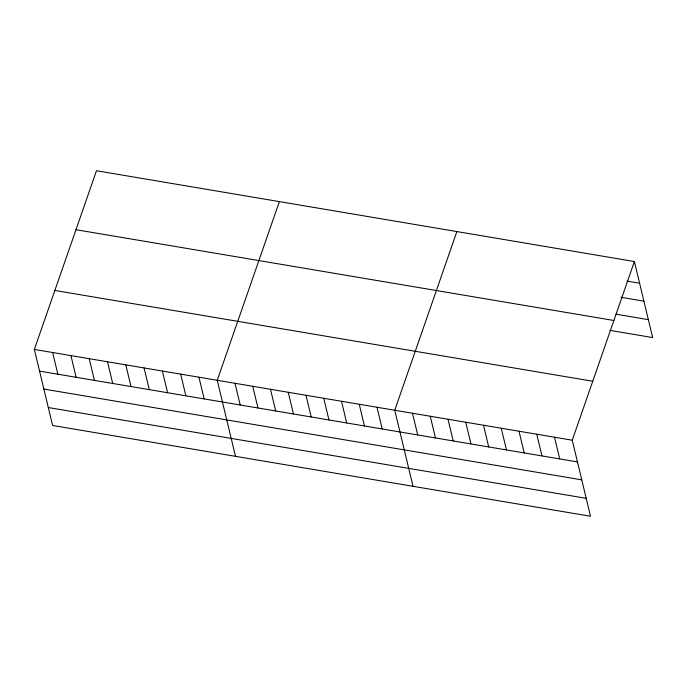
<?xml version="1.0" encoding="UTF-8"?>
<svg xmlns="http://www.w3.org/2000/svg" width="687" height="687" viewBox="0 0 687 687"><rect width="100%" height="100%" fill="white"/><g stroke="black" fill="none" stroke-linecap="round" stroke-linejoin="round"><path stroke-width="1.03" d="M634.393 261.532L572.254 440.212L590.511 516.263L52.607 425.468L34.35 349.425L96.489 170.737L634.393 261.532L652.65 337.575L609.841 330.353M279.377 201.609L217.238 380.289L235.495 456.34M456.881 231.571L394.75 410.251L413.007 486.302M627.076 281.12L639.606 283.233M620.936 297.291L643.908 301.172M615.973 314.182L648.348 319.644M75.982 229.707L613.886 320.494M54.857 290.455L592.761 381.251M34.35 349.425L572.254 440.212M39.563 371.126L577.466 461.922M43.865 389.057L581.777 479.852M48.305 407.537L586.209 498.333M554.503 437.224L559.716 458.925M536.753 434.227L541.966 455.928M519.003 431.23L524.215 452.931M501.252 428.233L506.465 449.933M483.502 425.236L488.715 446.936M465.752 422.239L470.964 443.948M448.001 419.242L453.214 440.951M430.251 416.245L435.464 437.954M412.501 413.248L417.713 434.957M377 407.262L382.204 428.963M359.249 404.265L364.453 425.966M341.499 401.268L346.703 422.969M323.74 398.271L328.953 419.972M305.99 395.274L311.202 416.975M288.239 392.277L293.452 413.986M270.489 389.28L275.702 410.989M252.739 386.283L257.951 407.992M234.988 383.286L240.201 404.995M198.947 377.206L204.159 398.907M180.664 374.114L185.868 395.824M162.372 371.032L167.585 392.741M144.081 367.949L149.294 389.649M125.798 364.857L131.002 386.566M107.507 361.774L112.72 383.475M89.216 358.683L94.428 380.392M70.924 355.6L76.137 377.3M52.641 352.508L57.854 374.217"/></g></svg>
